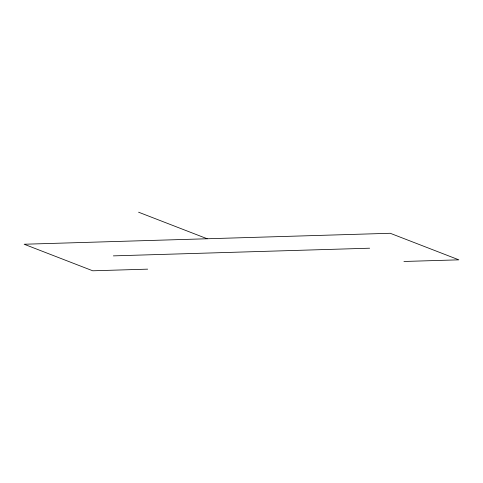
<?xml version="1.0" encoding="UTF-8"?>
<svg xmlns="http://www.w3.org/2000/svg" width="483" height="483" viewBox="0 0 483 483"><rect width="100%" height="100%" fill="white"/><g stroke="black" fill="none" stroke-linecap="round" stroke-linejoin="round"><path stroke-width="0.72" d="M113.366 255.875L369.634 248.202M147.671 269.152L92.76 270.794L24.15 244.241L390.24 233.283L458.85 259.836L403.939 261.478M138.591 212.206L207.195 238.759"/></g></svg>
